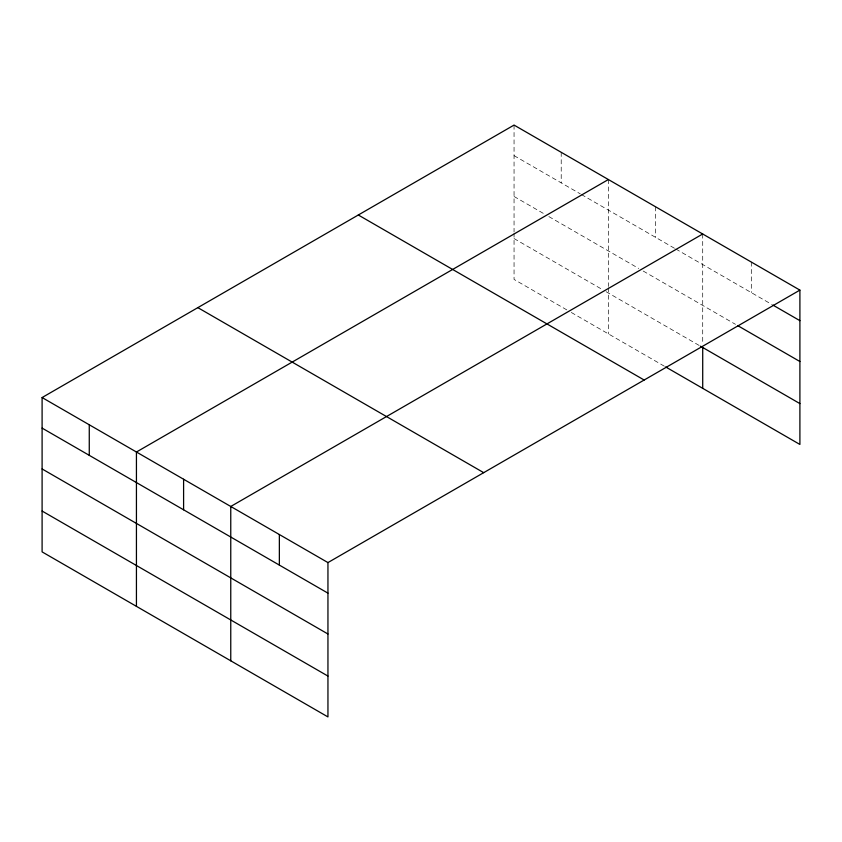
<?xml version="1.0" encoding="UTF-8"?>
<svg xmlns="http://www.w3.org/2000/svg" width="842" height="842" viewBox="0 0 842 842"><rect width="100%" height="100%" fill="white"/><g stroke="black" fill="none" stroke-linecap="round" stroke-linejoin="round"><path stroke-width="0.63" stroke-dasharray="4.21 3.16" d="M514.052 155.633L580.306 193.881M581.422 194.534L674.631 248.348M675.758 248.99L771.651 304.351M514.052 196.481L544.364 213.984M548.858 216.583L638.699 268.451M643.193 271.04L735.487 324.328M514.052 238.57L601.641 289.132M606.135 291.732L700.46 346.188M566.824 309.888L514.052 279.418L514.052 233.308M571.318 312.477L664.527 366.291M751.306 262.051L751.306 292.606M702.712 234.002L702.712 343.547M655.55 206.764L655.55 237.328M608.377 179.535L608.377 286.448M608.377 287.764L608.377 333.874M561.214 152.307L561.214 182.861M514.052 125.079L514.052 231.992"/><path stroke-width="1.26" d="M799.9 290.111L514.052 125.079L42.1 397.55L42.1 551.889L327.948 716.921L327.948 562.582L799.9 290.111L799.9 444.45L665.654 366.944M608.377 179.535L136.436 452.017L136.436 606.356M702.712 234.002L230.761 506.474L230.761 660.812M772.777 305.004L799.9 320.665M737.739 325.633L799.9 361.513M700.46 346.188L799.9 403.602M358.303 214.994L644.162 380.026M197.838 307.635L483.697 472.667M42.1 397.55L327.948 562.582M42.1 428.104L327.948 593.147M42.1 468.952L327.948 633.994M42.1 511.041L327.948 676.073M702.712 347.493L702.712 388.341M279.355 534.533L279.355 565.087M183.598 479.245L183.598 509.799M89.263 424.778L89.263 455.343"/></g></svg>
